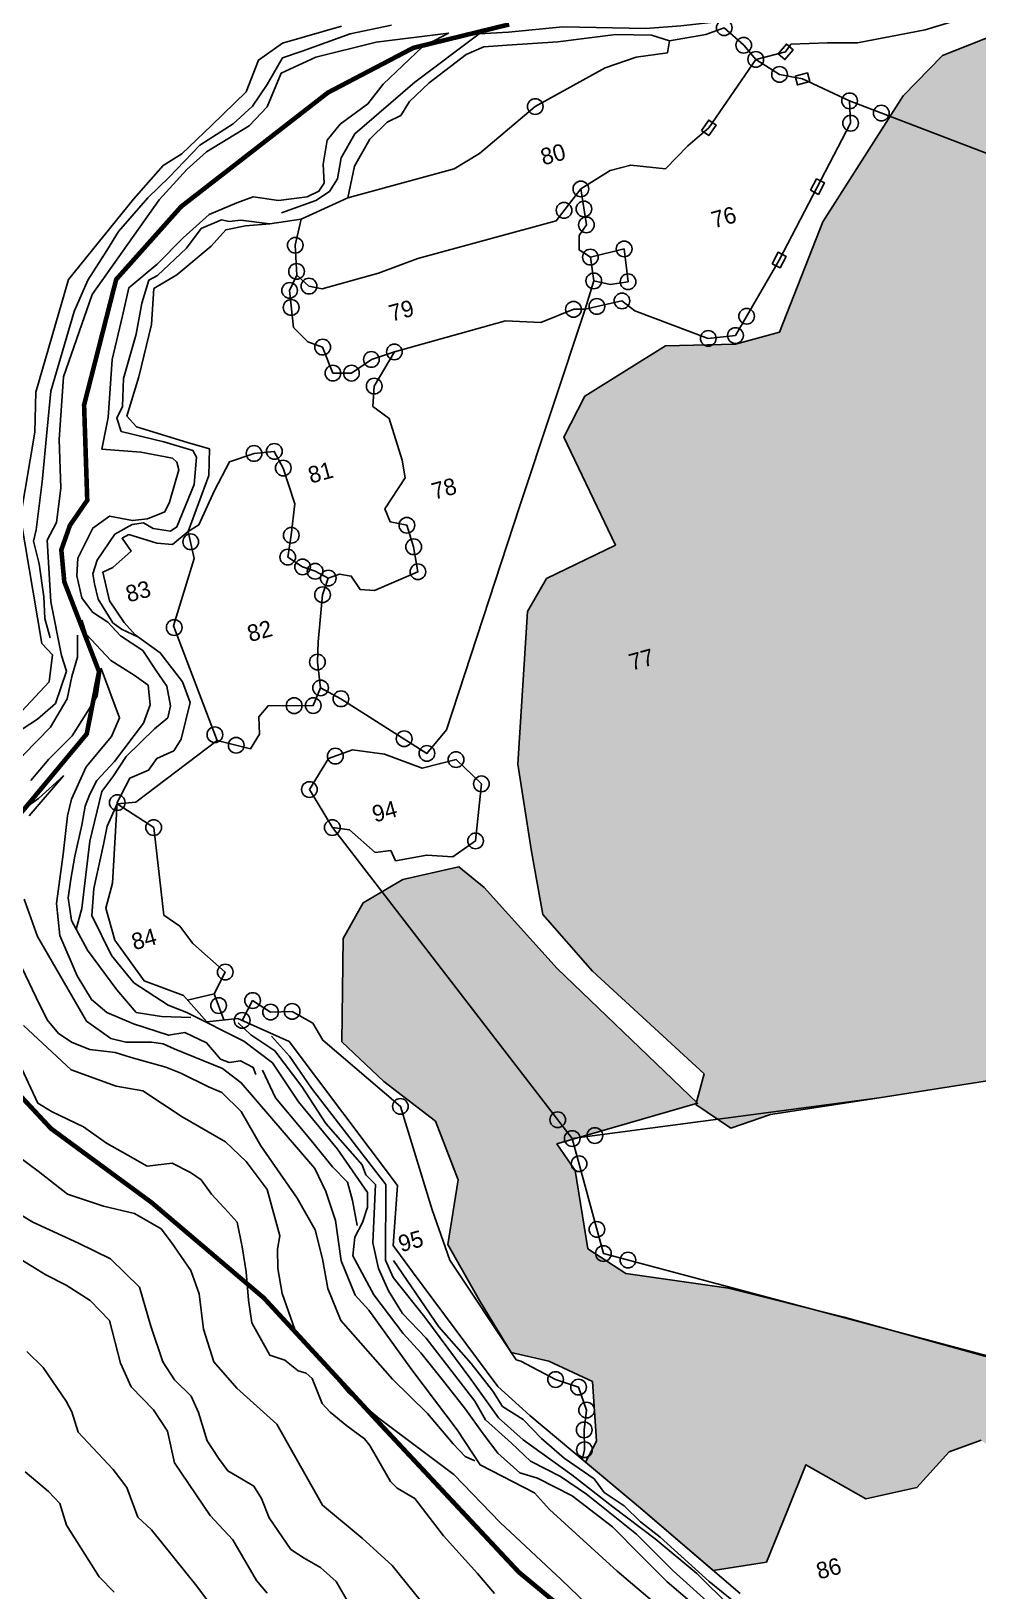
# Model space of a CAD drawing. Header units: metres. Extents: x 349190 to 354644, y 1756648 to 1760820.
# Drawn here: x 349593 to 350148, y 1757202 to 1758117 of the extents above; entities that cross this region are included whole.
import ezdxf

# ---------------------------------------------------------------- set-up
doc = ezdxf.new("R2010")
doc.units = ezdxf.units.M
doc.header["$MEASUREMENT"] = 0
doc.linetypes.add('DASHDOT', pattern=[1, 0.5, -0.25, 0, -0.25])
for name, color, linetype in [('LINE_WATER', 4, 'Continuous'), ('POLY_HATCH', 12, 'Continuous'), ('POLY_PARCEL', 6, 'Continuous'), ('POLY_WATER', 4, 'Continuous'), ('SYM_STONE', 1, 'Continuous'), ('TEXT_PARCEL', 7, 'Continuous'), ('V_BOUND_STREAM_LINE', 7, 'DASHDOT')]:
    doc.layers.add(name, color=color, linetype=linetype)
doc.styles.add('TEXT_MAP', font='KRDEV050.TTF')
pattern_1 = [(15.36646, (349550.971, 1755955.7), (7.088451, 12.460942), [10.13709, -10.13709]), (105.36646, (349560.746, 1755958.386), (-12.460942, 7.088451), [10.13709, -10.13709])]

# ---------------------------------------------------------------- blocks, each defined once
blk = doc.blocks.new('STONE')
blk.add_circle((0, 0), 0.851)
blk = doc.blocks.new('STONESQUARE')
blk.add_lwpolyline([(-0.7, 0.48), (0.7, 0.48), (0.7, -0.48), (-0.7, -0.48)], close=True)

msp = doc.modelspace()

# ---------------------------------------------------------------- hatches: boundary and pattern name
at = {"layer": 'POLY_HATCH'}
h = msp.add_hatch(dxfattribs=at)
h.set_pattern_fill('ZIGZAG', color=256, scale=81.096727, angle=15.36646, style=0)
h.set_pattern_definition(pattern_1)
h.paths.add_polyline_path([(351263.33, 1759011.51), (351300.23, 1759057.25), (351353.42, 1759099.12), (351321.43, 1759164.03), (351342.66, 1759197.12), (351366.61, 1759246.1), (351338.02, 1759280.24), (351344.83, 1759289.12), (351379.66, 1759307.66), (351379.93, 1759307.73), (351446.47, 1759382.2), (351511.06, 1759459.91), (351560.43, 1759528.74), (351583.8, 1759530.94), (351597.71, 1759536.83), (351633.2, 1759552.79), (351712.41, 1759584.9), (351821.66, 1759644.65), (351838.69, 1759646.74), (351883.08, 1759654.81), (351908.9, 1759664.49), (351936.05, 1759658.24), (351955.23, 1759673.14), (351965.87, 1759678.25), (352018.15, 1759707.2), (352055.94, 1759739.4), (352073.92, 1759793.56), (352095.31, 1759810.37), (352131.82, 1759806.87), (352202.35, 1759834.32), (352263.13, 1759907.08), (352299.32, 1759934.8), (352357.25, 1759908.33), (352414.72, 1759873.54), (352459.46, 1759749.01), (352425.26, 1759663.2), (352405.55, 1759622.21), (352399.12, 1759610.39), (352392.47, 1759595.54), (352374.45, 1759587.65), (352331.37, 1759569.93), (352305.42, 1759555.66), (352260.04, 1759531.01), (352226.36, 1759528.05), (352206.49, 1759522.66), (352188.96, 1759514.48), (352145.07, 1759493.6), (352134.23, 1759485.58), (352087.76, 1759478.69), (352034.94, 1759473.42), (352003.97, 1759458.12), (351988.3, 1759450.87), (351974.19, 1759444.05), (351958.26, 1759439.25), (351883.86, 1759431.41), (351866.76, 1759426.29), (351804.52, 1759385.77), (351781.99, 1759372.86), (351771.05, 1759365.23), (351761.25, 1759354.97), (351731.75, 1759315.36), (351739.46, 1759275.06), (351737.56, 1759263.61), (351735.71, 1759219.95), (351746.27, 1759180.01), (351754.8, 1759159.67), (351790.02, 1759130.07), (351759.15, 1759086.3), (351745.45, 1759065.73), (351671.56, 1759031.56), (351660.48, 1759024.03), (351637.71, 1759004.33), (351631.61, 1758995.93), (351621.04, 1758976.23), (351612, 1758958.62), (351603.44, 1758945.35), (351596.92, 1758933.89), (351580.55, 1758904.31), (351567.32, 1758880.51), (351555.25, 1758861.66), (351573.29, 1758796.04), (351585.1, 1758751.45), (351590.24, 1758737.32), (351581.69, 1758724.05), (351574.63, 1758714.55), (351565.69, 1758675.12), (351557.09, 1758646.72), (351487.27, 1758608.9), (351434.25, 1758578.37), (351386.6, 1758571.15), (351375.93, 1758568.64), (351359.07, 1758570.31), (351304.14, 1758553.37), (351277.9, 1758547.84), (351261.87, 1758545.34), (351245.02, 1758542.39), (351226.82, 1758533.6), (351198, 1758516.02), (351188.05, 1758507.83), (351182.5, 1758488.24), (351170.47, 1758416.01), (351149.31, 1758399.76), (351153.64, 1758387.58), (351136.85, 1758376.47), (351104.9, 1758356.23), (351099.58, 1758350.74), (351082.24, 1758325.85), (351076.04, 1758312.83), (351060.01, 1758300.06), (351019.94, 1758289.05), (351009.46, 1758268.52), (350989.14, 1758224.91), (350983.61, 1758208.81), (350970.51, 1758191.28), (350904.49, 1758270.84), (350852.05, 1758282.94), (350820.38, 1758289.48), (350803.32, 1758288.77), (350788.9, 1758288.12), (350752.16, 1758272.06), (350742.69, 1758265.48), (350662.99, 1758227.01), (350650.05, 1758217.74), (350613.83, 1758192.54), (350568.48, 1758159.53), (350509.24, 1758143.25), (350493.53, 1758137.61), (350511.39, 1758130.59), (350608.07, 1758078.28), (350625.33, 1758067.53), (350612.85, 1758062.73), (350596.16, 1758054.46), (350498.8, 1758027.18), (350381.4, 1757990.64), (350369.11, 1757989.37), (350361.43, 1757996.2), (350346.74, 1758005.07), (350298.5, 1758029.17), (350289.75, 1758034.13), (350276.15, 1758041.44), (350255.42, 1758021.01), (350243.45, 1758010.88), (350253.15, 1757996.71), (350265.42, 1757982.72), (350289.62, 1757948.33), (350298.9, 1757932.16), (350303.64, 1757918.73), (350302.46, 1757905.78), (350295.3, 1757895.39), (350263.54, 1757861.41), (350249.89, 1757843.97), (350246.19, 1757822.66), (350243.91, 1757771.52), (350252.65, 1757766.55), (350279.49, 1757761.23), (350285.48, 1757747.45), (350345.74, 1757707.47), (350341.78, 1757654.98), (350343.17, 1757632.15), (350326.17, 1757605.71), (350262.6, 1757518), (350220.91, 1757511.51), (350090.34, 1757490.96), (350026.61, 1757481.36), (350003.34, 1757473.32), (349982.79, 1757487.18), (349987.6, 1757505.22), (349922.24, 1757565.31), (349893.08, 1757598.6), (349886.36, 1757635.61), (349878.31, 1757686.92), (349883.95, 1757776.52), (349895.24, 1757795.77), (349935.63, 1757815.5), (349905.27, 1757878.81), (349917.66, 1757902.93), (349964.9, 1757932.32), (350006.13, 1757933.29), (350031.85, 1757940.36), (350057.26, 1758005.18), (350104.48, 1758079.14), (350127.4, 1758102.7), (350184.31, 1758125.25), (350221.72, 1758133.81), (350268.65, 1758132.89), (350294.27, 1758132.21), (350308.89, 1758129.33), (350333.6, 1758083.46), (350353.87, 1758079.05), (350416.72, 1758089.42), (350445.43, 1758098.17), (350425.55, 1758145.37), (350430.61, 1758180.43), (350460.55, 1758197.29), (350481.34, 1758270), (350505.12, 1758299.85), (350536.29, 1758280.79), (350582.98, 1758299.66), (350619.54, 1758336.47), (350663.89, 1758351.25), (350725.4, 1758386.53), (350796.66, 1758391.44), (350859.34, 1758406.84), (350890.27, 1758451.6), (350898.17, 1758495.21), (350948.5, 1758557.39), (350994.71, 1758596.85), (351012.63, 1758635.44), (351110.29, 1758674.86), (351144.5, 1758673.04), (351218.62, 1758721.03), (351289.38, 1758721.49), (351315.86, 1758757.25), (351363.83, 1758790.29), (351302.04, 1758892.44), (351327.06, 1758930.4), (351311.23, 1758948.21), (351257.03, 1758922.09), (351237.11, 1758944.24), (351244.55, 1758966.9), (351250.21, 1758978.46), (351254.87, 1758991.51)])
h = msp.add_hatch(dxfattribs=at)
h.set_pattern_fill('ZIGZAG', color=256, scale=81.096727, angle=15.36646, style=0)
h.set_pattern_definition(pattern_1)
h.paths.add_polyline_path([(351422.4, 1758013.67), (351394.45, 1758001.42), (351359.39, 1757984.14), (351334.42, 1757969.12), (351328.39, 1757961.35), (351316.3, 1757936.62), (351258.26, 1757900.79), (351233.98, 1757892.59), (351193.81, 1757874.34), (351147.41, 1757846.29), (351104.8, 1757824.9), (351064.86, 1757806.79), (351057.28, 1757800.49), (351005.09, 1757741.28), (350988.59, 1757721.52), (350980.36, 1757724.48), (350970.07, 1757727.04), (350935.33, 1757717.23), (350862.38, 1757664.26), (350842.08, 1757650.9), (350833.61, 1757622.84), (350821.18, 1757577.28), (350802.32, 1757553.66), (350799.61, 1757525.96), (350790.44, 1757513.13), (350771.93, 1757502.49), (350760.75, 1757479.6), (350743.89, 1757445.64), (350742.82, 1757443.76), (350724.64, 1757434.8), (350688.6, 1757427.27), (350676.13, 1757420.67), (350663.46, 1757406.09), (350635.75, 1757400.06), (350602.47, 1757385.37), (350576.71, 1757375.11), (350564.29, 1757333.65), (350555.29, 1757293.41), (350538.93, 1757277.82), (350522.03, 1757270), (350504.37, 1757270.7), (350476.37, 1757277.27), (350467.47, 1757300.99), (350444.12, 1757290.61), (350432.24, 1757250.08), (350403.32, 1757239.76), (350375.17, 1757242.51), (350323.03, 1757224.22), (350298.99, 1757227.92), (350290.44, 1757244.59), (350264.93, 1757247.89), (350235.79, 1757247.02), (350234.88, 1757270.55), (350222.64, 1757286.21), (350201.09, 1757286.63), (350162.23, 1757280.71), (350150.13, 1757290.07), (350131.35, 1757283.32), (350112.51, 1757262.29), (350082.58, 1757255.65), (350047.4, 1757275.69), (350036.5, 1757248.91), (350024.19, 1757218.57), (349992.96, 1757213.68), (349950.21, 1757250.14), (349918.02, 1757277.14), (349924.53, 1757289.49), (349922.05, 1757324.49), (349896.52, 1757336.5), (349874.5, 1757341.54), (349855.78, 1757372.08), (349837.2, 1757405.03), (349843.38, 1757442.91), (349829.97, 1757477.28), (349799.72, 1757500.68), (349775.05, 1757524.02), (349775.89, 1757584.51), (349787.57, 1757605.57), (349810.84, 1757619.1), (349843.72, 1757626.55), (349858.62, 1757614.48), (349901.41, 1757566.89), (349983.84, 1757487.92), (349901.31, 1757464.05), (349911.98, 1757448.37), (349919.41, 1757402.53), (349941.65, 1757388.04), (350002.03, 1757379.44), (350069.73, 1757362.27), (350209.4, 1757323.55), (350245.41, 1757315.1), (350323.3, 1757323.25), (350444.61, 1757338.75), (350468.61, 1757343.49), (350489.54, 1757404.8), (350497.88, 1757420.86), (350512.76, 1757428.01), (350691.89, 1757484.53), (350714.54, 1757491.27), (350767.45, 1757579.2), (350791.62, 1757618.16), (350825.79, 1757679.54), (350836.36, 1757681.93), (350848.41, 1757707.81), (350862.08, 1757715.65), (350943.97, 1757763.13), (350963.59, 1757777.18), (351010.55, 1757818.1), (351041.44, 1757849.29), (351053.68, 1757862.33), (351076.52, 1757881.35), (351187.68, 1757973.79), (351238.68, 1758016.72), (351255.31, 1758018.7), (351280.08, 1758028.5), (351301.4, 1758056.3), (351326.9, 1758054.34), (351357.39, 1758079.67), (351367.01, 1758057.38), (351382.97, 1758053.79), (351418.96, 1758068.17), (351431.37, 1758072.08), (351437.73, 1758054.38), (351440.47, 1758031.7)])
h = msp.add_hatch(dxfattribs=at)
h.set_pattern_fill('ZIGZAG', color=256, scale=81.096727, angle=15.36646, style=0)
h.set_pattern_definition(pattern_1)
edge = h.paths.add_edge_path()
edge.add_line((350849.74, 1757355.14), (350758.88, 1757301.93))
edge.add_line((350758.88, 1757301.93), (350747.14, 1757298.2))
edge.add_line((350747.14, 1757298.2), (350731.45, 1757258.72))
edge.add_line((350731.45, 1757258.72), (350729.53, 1757243.44))
edge.add_line((350729.53, 1757243.44), (350705.61, 1757225.71))
edge.add_line((350705.61, 1757225.71), (350642.89, 1757186.59))
edge.add_line((350642.89, 1757186.59), (350625.07, 1757174.82))
edge.add_line((350625.07, 1757174.82), (350635.91, 1757122.15))
edge.add_line((350635.91, 1757122.15), (350640.36, 1757112.21))
edge.add_line((350640.36, 1757112.21), (350619.28, 1757066.94))
edge.add_line((350619.28, 1757066.94), (350605.25, 1757069.53))
edge.add_line((350605.25, 1757069.53), (350514.58, 1757078.94))
edge.add_line((350514.58, 1757078.94), (350426.42, 1757045.26))
edge.add_line((350426.42, 1757045.26), (350339.8, 1756996.14))
edge.add_line((350339.8, 1756996.14), (350306.06, 1756990.73))
edge.add_line((350306.06, 1756990.73), (350254.33, 1756980.37))
edge.add_line((350254.33, 1756980.37), (350239.86, 1756975.7))
edge.add_line((350239.86, 1756975.7), (350218.42, 1756950.24))
edge.add_line((350218.42, 1756950.24), (350170.12, 1756886.76))
edge.add_line((350170.12, 1756886.76), (350149.46, 1756861.87))
edge.add_line((350149.46, 1756861.87), (350093.91, 1756840.44))
edge.add_line((350093.91, 1756840.44), (350081.56, 1756835.68))
edge.add_line((350081.56, 1756835.68), (350064.39, 1756858.08))
edge.add_line((350064.39, 1756858.08), (350053.97, 1756898.01))
edge.add_line((350053.97, 1756898.01), (350055.13, 1756925.77))
edge.add_line((350055.13, 1756925.77), (350057.1, 1756940.58))
edge.add_line((350057.1, 1756940.58), (350084.1, 1756968.3))
edge.add_line((350084.1, 1756968.3), (350099.86, 1756992.93))
edge.add_line((350099.86, 1756992.93), (350082.69, 1757013.88))
edge.add_line((350082.69, 1757013.88), (350094.1, 1757054.33))
edge.add_line((350094.1, 1757054.33), (350152.15, 1757073.03))
edge.add_line((350152.15, 1757073.03), (350181.1, 1757099.64))
edge.add_line((350181.1, 1757099.64), (350225.72, 1757093.25))
edge.add_line((350225.72, 1757093.25), (350275.42, 1757072.34))
edge.add_line((350275.42, 1757072.34), (350326.41, 1757062.06))
edge.add_line((350326.41, 1757062.06), (350325.98, 1757097.61))
edge.add_line((350325.98, 1757097.61), (350351.25, 1757133.64))
edge.add_line((350351.25, 1757133.64), (350403.27, 1757118.3))
edge.add_line((350403.27, 1757118.3), (350418.14, 1757114.16))
edge.add_line((350418.14, 1757114.16), (350441.01, 1757136.91))
edge.add_line((350441.01, 1757136.91), (350484.21, 1757113.66))
edge.add_line((350484.21, 1757113.66), (350548.9, 1757112.23))
edge.add_line((350548.9, 1757112.23), (350572.28, 1757107.13))
edge.add_line((350572.28, 1757107.13), (350596.62, 1757109.91))
edge.add_line((350596.62, 1757109.91), (350599.92, 1757139.9))
edge.add_line((350599.92, 1757139.9), (350577.49, 1757187.51))
edge.add_line((350577.49, 1757187.51), (350576.56, 1757214.63))
edge.add_line((350576.56, 1757214.63), (350580.62, 1757233.85))
edge.add_line((350580.62, 1757233.85), (350614.77, 1757263.54))
edge.add_line((350614.77, 1757263.54), (350646.91, 1757240.55))
edge.add_line((350646.91, 1757240.55), (350640.83, 1757270.7))
edge.add_line((350640.83, 1757270.7), (350647.24, 1757299.35))
edge.add_line((350647.24, 1757299.35), (350680.27, 1757305.13))
edge.add_line((350680.27, 1757305.13), (350698.7, 1757286.05))
edge.add_line((350698.7, 1757286.05), (350686.07, 1757338.01))
edge.add_line((350686.07, 1757338.01), (350701.69, 1757356.4))
edge.add_line((350701.69, 1757356.4), (350729.13, 1757355.96))
edge.add_line((350729.13, 1757355.96), (350754.99, 1757365.81))
edge.add_line((350754.99, 1757365.81), (350759.15, 1757347.37))
edge.add_line((350759.15, 1757347.37), (350838.23, 1757401.97))
edge.add_line((350838.23, 1757401.97), (350885.31, 1757462.82))
edge.add_line((350885.31, 1757462.82), (350889.49, 1757563.2))
edge.add_line((350889.49, 1757563.2), (350893.33, 1757645.81))
edge.add_line((350893.33, 1757645.81), (351026.96, 1757733.85))
edge.add_line((351026.96, 1757733.85), (351064, 1757758.81))
edge.add_line((351064, 1757758.81), (351069.81, 1757765.5))
edge.add_line((351069.81, 1757765.5), (351080.16, 1757772.42))
edge.add_line((351080.16, 1757772.42), (351086.97, 1757777.35))
edge.add_line((351086.97, 1757777.35), (351104.21, 1757790.76))
edge.add_line((351104.21, 1757790.76), (351131.14, 1757811.11))
edge.add_line((351131.14, 1757811.11), (351140.88, 1757818.37))
edge.add_line((351140.88, 1757818.37), (351153.31, 1757823.31))
edge.add_line((351153.31, 1757823.31), (351201.08, 1757853.77))
edge.add_line((351201.08, 1757853.77), (351224.93, 1757865.43))
edge.add_line((351224.93, 1757865.43), (351261.9, 1757877.62))
edge.add_line((351261.9, 1757877.62), (351280.69, 1757888.05))
edge.add_line((351280.69, 1757888.05), (351299.36, 1757896.24))
edge.add_line((351299.36, 1757896.24), (351333.25, 1757923.39))
edge.add_line((351333.25, 1757923.39), (351381.36, 1757954.45))
edge.add_line((351381.36, 1757954.45), (351426.29, 1757984.13))
edge.add_line((351426.29, 1757984.13), (351442.46, 1757992.14))
edge.add_line((351442.46, 1757992.14), (351476.01, 1758006.66))
edge.add_line((351476.01, 1758006.66), (351489.98, 1758017.13))
edge.add_line((351489.98, 1758017.13), (351503.15, 1758036.04))
edge.add_line((351503.15, 1758036.04), (351516.73, 1758046.64))
edge.add_line((351516.73, 1758046.64), (351520.67, 1758034.45))
edge.add_line((351520.67, 1758034.45), (351523.2, 1758025.26))
edge.add_line((351523.2, 1758025.26), (351499.18, 1757996.71))
edge.add_line((351499.18, 1757996.71), (351431.9, 1757965.6))
edge.add_line((351431.9, 1757965.6), (351414.69, 1757948.25))
edge.add_line((351414.69, 1757948.25), (351354.06, 1757903.92))
edge.add_line((351354.06, 1757903.92), (351272.36, 1757857.32))
edge.add_line((351272.36, 1757857.32), (351224.91, 1757808.06))
edge.add_line((351224.91, 1757808.06), (351181.85, 1757768.8))
edge.add_line((351181.85, 1757768.8), (351158.55, 1757748.42))
edge.add_line((351158.55, 1757748.42), (351125.71, 1757711.96))
edge.add_line((351125.71, 1757711.96), (351110.96, 1757693.64))
edge.add_line((351110.96, 1757693.64), (351115.23, 1757676.41))
edge.add_line((351115.23, 1757676.41), (351101.8, 1757671.33))
edge.add_line((351101.8, 1757671.33), (351082.39, 1757669.65))
edge.add_line((351082.39, 1757669.65), (350990.55, 1757657.47))
edge.add_line((350990.55, 1757657.47), (350987.12, 1757641.38))
edge.add_line((350987.12, 1757641.38), (350990.28, 1757631.8))
edge.add_line((350990.28, 1757631.8), (350989.18, 1757573))
edge.add_line((350989.18, 1757573), (350992.38, 1757551.56))
edge.add_line((350992.38, 1757551.56), (350967.82, 1757422.07))
edge.add_line((350967.82, 1757422.07), (350966.34, 1757406.51))
edge.add_line((350966.34, 1757406.51), (350948.67, 1757403.74))

# ---------------------------------------------------------------- linework, layer by layer
at = {"layer": 'LINE_WATER'}
for points in [[(350179.48, 1758182.64), (350133.34, 1758209.5), (350123.15, 1758219.07), (350113.87, 1758222.01), (350108.21, 1758223.43), (350100.78, 1758217.96), (350070.31, 1758194.72), (350033.68, 1758170.46), (350018.96, 1758155.65), (350010.89, 1758137.72), (349996.7, 1758122.8), (349973.99, 1758120.25), (349953.34, 1758118.7), (349904.83, 1758119.63), (349872.91, 1758116.58), (349855.6, 1758115.54), (349817.84, 1758087.07), (349782.67, 1758056.87), (349774.63, 1758042.76), (349772.51, 1758030.49), (349767.91, 1758023.05), (349759.78, 1758017.61), (349739.74, 1758010.5)], [(349554.1, 1757685.63), (349596.58, 1757713.33), (349607.06, 1757722.57), (349613.57, 1757741.37), (349610.51, 1757750.73), (349604.33, 1757782.07), (349602.13, 1757818.39), (349607.58, 1757828.63), (349610.3, 1757848.81), (349609.24, 1757877.49), (349611.81, 1757914.15), (349628.67, 1757962.51), (349667.89, 1758017.99), (349684.06, 1758035.83), (349695.76, 1758046.33), (349720.78, 1758061.47), (349731.33, 1758072.62), (349739.52, 1758092.37), (349759.78, 1758101.82), (349795.3, 1758110.61), (349837.61, 1758115.92), (349822.46, 1758107.94), (349799.3, 1758086.03), (349790.35, 1758074.34), (349774.13, 1758062.59), (349766.5, 1758053.2), (349764.09, 1758038.94), (349764.69, 1758027.93), (349761.61, 1758023.2), (349754.75, 1758019.85), (349737.85, 1758017.64), (349723.13, 1758019.91), (349713.43, 1758016.27), (349697.32, 1758009.41), (349681.94, 1757995.69), (349666.71, 1757980.33), (349650.08, 1757966.52), (349646.36, 1757949.96), (349640.24, 1757924.47), (349637.95, 1757890.31), (349634.28, 1757871.82), (349657.16, 1757870.05), (349675.67, 1757866.39), (349678.23, 1757864.18), (349679.47, 1757859.66), (349673.99, 1757840.67), (349671.16, 1757835.03), (349661.14, 1757830.82), (349652.17, 1757829.81), (349638.8, 1757832.45), (349629.07, 1757825.41), (349620.12, 1757807.7), (349619.56, 1757797.34), (349622.58, 1757784.57), (349628.81, 1757776.08), (349637.7, 1757770.26), (349645.28, 1757762.14), (349658.33, 1757753.58), (349665.88, 1757742.05), (349672.35, 1757732.65), (349674.55, 1757721.11), (349673.02, 1757714.09), (349665.1, 1757707.54), (349648.63, 1757691.36), (349640.72, 1757679.46), (349634.31, 1757670.9), (349627.25, 1757641.75), (349622.59, 1757602.09), (349619.11, 1757589.96), (349625.88, 1757577.73), (349643.03, 1757554.42), (349654.49, 1757541.05), (349669.21, 1757538.78), (349686.4, 1757538.16)], [(349804.17, 1758120.56), (349780, 1758115.59), (349751.83, 1758105.34), (349740.36, 1758101.35), (349731.22, 1758085.86), (349722.61, 1758073.03), (349711.34, 1758062.67), (349691.74, 1758050.17), (349673.86, 1758031.44), (349661.32, 1758019.2), (349644.14, 1757999.42), (349637.15, 1757988.29), (349626, 1757970.99), (349618.1, 1757952.5), (349604.35, 1757905.78), (349602.12, 1757883.41), (349599.31, 1757852.5), (349595.75, 1757824.32), (349594.18, 1757817.75), (349597.43, 1757804.42), (349600.22, 1757785.1), (349600.82, 1757772.28), (349603.92, 1757761)], [(349732.92, 1758003.97), (349715.79, 1758006.19), (349708.89, 1758005.44), (349704.53, 1758006.3), (349692.64, 1758001.2), (349683.91, 1757989.64), (349666.97, 1757973.77), (349661.78, 1757970.97), (349657.83, 1757957.35), (349654.33, 1757939.21), (349647.06, 1757913.17), (349646.31, 1757896.7), (349643.15, 1757889.88), (349645.54, 1757882.13), (349670.6, 1757875.97), (349687.75, 1757871.06), (349689.78, 1757867.04), (349688.43, 1757851.1), (349678.34, 1757826.11), (349674.65, 1757823.72), (349664.38, 1757825.25), (349658.67, 1757828.49), (349652.05, 1757827.59), (349641.95, 1757821.84), (349631.59, 1757806.67), (349628.99, 1757798.62), (349629.93, 1757792.7), (349632.18, 1757783.7), (349640.8, 1757769.81), (349645.71, 1757766.12), (349655.78, 1757761.4)], [(349622.45, 1757771.46), (349625.22, 1757763.07), (349639.49, 1757747.77), (349653.3, 1757739.21), (349661.36, 1757733.18), (349662.7, 1757721.65), (349658.77, 1757710.96), (349641.62, 1757688.39), (349631.38, 1757677.34), (349627.17, 1757669.32), (349624.55, 1757662.19), (349622.56, 1757651.12), (349618.41, 1757632.82), (349616.15, 1757619.38), (349614.58, 1757608.43), (349616.39, 1757595.19), (349619.11, 1757589.96)], [(349620, 1757762.5), (349620.07, 1757749.64), (349616.74, 1757738.33), (349613.91, 1757725.17), (349604.1, 1757708.61), (349588.25, 1757692.37), (349570.72, 1757678.64), (349558, 1757672.67), (349544.31, 1757668.41), (349532.28, 1757667.09), (349520.16, 1757675.14), (349512.29, 1757682.98), (349483.89, 1757703.4), (349458.17, 1757723.08), (349431.52, 1757747.94)], [(349592.68, 1757677.32), (349603.24, 1757689.79), (349616.85, 1757703.6), (349631.52, 1757726.86), (349633.93, 1757743.08), (349644.67, 1757714), (349639.89, 1757703.07), (349625.09, 1757685.27), (349616.53, 1757666.44), (349614.18, 1757656.64), (349611.57, 1757634.12), (349607.63, 1757605.12), (349609.56, 1757586.42), (349619.75, 1757562.68), (349628.26, 1757548.77), (349637.22, 1757541.16), (349652.8, 1757534.46), (349673.41, 1757527.76), (349683.01, 1757529.49), (349695.69, 1757523.36), (349703.84, 1757513.7), (349708.91, 1757511.89), (349715.53, 1757512.79), (349723.01, 1757508.9), (349724.61, 1757504.76)], [(349591.68, 1757656.64), (349611.81, 1757680.02), (349597.12, 1757666.83), (349579.52, 1757654.21)], [(349643.3, 1757663.58), (349637.39, 1757650.4), (349635.28, 1757639.75), (349629.56, 1757613.91), (349628.43, 1757598.04), (349639.89, 1757574.65), (349653.01, 1757558.57), (349673.23, 1757545.53), (349684.04, 1757541.18), (349717.53, 1757524.3), (349734.32, 1757511.52), (349749.73, 1757488.75), (349772.6, 1757460.95), (349790.11, 1757435.55), (349790.2, 1757426.88), (349787.2, 1757417.82), (349782.68, 1757409.25), (349781.54, 1757398.41), (349793.84, 1757375.46), (349811.08, 1757352.74), (349821.51, 1757341.42), (349835.52, 1757323.76), (349847.56, 1757308.3), (349858.04, 1757293.94), (349866.66, 1757282.58), (349879.46, 1757270.99), (349889.92, 1757267.92), (349910.19, 1757257.47), (349933.96, 1757239.28), (349950.08, 1757222.83), (349965.87, 1757207.03), (349988.6, 1757187.64)], [(349970.06, 1757184.89), (349936.63, 1757213.23), (349896.91, 1757249.46), (349888.17, 1757259.19), (349856.2, 1757275.58), (349842.76, 1757296.15), (349816.13, 1757331.39), (349790.84, 1757366.37), (349782.92, 1757375.18), (349774.64, 1757395.33), (349771.3, 1757419.13), (349765.68, 1757436.15), (349759.27, 1757449.49), (349716.11, 1757499.88), (349705.1, 1757508.3), (349676.77, 1757519.74), (349670.17, 1757522.78), (349663.5, 1757523.69), (349648.4, 1757523.66), (349639.57, 1757525.81), (349625.3, 1757536.08), (349596.51, 1757585.84), (349588.63, 1757607.74)], [(349587.37, 1757567.46), (349595.65, 1757549.93), (349602.21, 1757536.87), (349608.89, 1757528.8), (349616.78, 1757523.54), (349627.3, 1757519.5), (349642.17, 1757517.65), (349651.4, 1757514.74), (349671.81, 1757508.96), (349680.7, 1757505.46), (349696.76, 1757497.49), (349704.6, 1757494.2), (349716.1, 1757483), (349727.58, 1757462.86), (349748.92, 1757432.08), (349759.42, 1757413.67), (349763.64, 1757396.51), (349766.94, 1757379.1), (349774.56, 1757360.39), (349804.85, 1757325.89), (349825.25, 1757305.75), (349840.39, 1757287.98), (349847.4, 1757280.5), (349853.02, 1757278.08)], [(349933.58, 1757179.72), (349903.95, 1757208.22), (349867.95, 1757241.9), (349840.81, 1757269.9), (349797.05, 1757302.94), (349779.09, 1757317.81), (349747.52, 1757355.18), (349740.11, 1757376.3), (349737.57, 1757390.95), (349737.42, 1757402.3), (349738.75, 1757410.09), (349731.28, 1757437.26), (349718.85, 1757453.65), (349706.76, 1757465.18), (349681.39, 1757480), (349658.29, 1757495.25), (349642.7, 1757497.9), (349616.29, 1757507.48), (349588.34, 1757533.47)], [(349714.22, 1757535.15), (349721.67, 1757528.04), (349735.71, 1757518.63), (349751.51, 1757497.79), (349765.72, 1757476.07), (349787.06, 1757451.73), (349789.12, 1757445.88), (349794.83, 1757440.13), (349793.26, 1757405.97), (349796.5, 1757390.84), (349802.37, 1757377.8), (349810.61, 1757364.5), (349824.65, 1757350.06), (349853.14, 1757313.03), (349859.44, 1757302.12), (349874.65, 1757288.44), (349885.82, 1757277.78), (349903.38, 1757268.88), (349918.62, 1757258.42), (349947.97, 1757234.9), (349969.53, 1757213.55), (349995.13, 1757190.38)], [(350003.38, 1757192.19), (349983.33, 1757211.85), (349958.97, 1757232.16), (349934.12, 1757250.96), (349910.02, 1757269.84), (349881.48, 1757290.38), (349866.93, 1757303.32), (349850.67, 1757325.85), (349823.69, 1757362.38), (349805.29, 1757385.53), (349800.66, 1757395.7), (349800.81, 1757440.14), (349757.32, 1757496.64), (349744.35, 1757515.51), (349733.79, 1757527.25)], [(349584.52, 1757513.92), (349596.75, 1757487.84), (349605.05, 1757482.76), (349623.55, 1757474.05), (349636.91, 1757464.54), (349649.45, 1757457.4), (349660.91, 1757450.89), (349675.61, 1757452.63), (349686.28, 1757447.29), (349692.52, 1757443.02), (349698.53, 1757434.55), (349708.35, 1757423.92), (349713.66, 1757418.01), (349716.68, 1757403.67), (349718.92, 1757388.89), (349720.27, 1757372.24)], [(349728.52, 1757507.2), (349736.17, 1757491), (349756.28, 1757467.02), (349769.52, 1757450.52), (349778.4, 1757441.52), (349781.33, 1757430.88), (349784.02, 1757416.06)], [(349825.91, 1757190.08), (349804.57, 1757216.59), (349786.96, 1757232.61), (349763.64, 1757251.97), (349736.92, 1757299.57), (349713.56, 1757320.6), (349699.95, 1757336.03), (349693.83, 1757355.21), (349691.47, 1757376.11), (349686.47, 1757389.65), (349675.13, 1757406.12), (349669.06, 1757414.25), (349653.4, 1757423.15), (349635.16, 1757427.51), (349614.07, 1757434.49), (349596.98, 1757447.97), (349572.44, 1757465.93)], [(349514.79, 1757448.94), (349521.4, 1757436.04), (349530.21, 1757425.69), (349540.52, 1757419.15), (349573.48, 1757407.77), (349586.12, 1757396.56), (349601.49, 1757387.16), (349613.39, 1757381.06), (349627.35, 1757372.12), (349638.69, 1757360.33), (349645.15, 1757335.27), (349651.54, 1757321.47), (349664.61, 1757308.02), (349672.77, 1757295.36), (349676.99, 1757276.93), (349697.92, 1757245.87), (349711.21, 1757231.64), (349725.01, 1757207.75), (349731.36, 1757200.39)], [(349578.89, 1757427.12), (349593.75, 1757418), (349620.54, 1757405.77), (349639.42, 1757396.63), (349656.35, 1757379.99), (349663.05, 1757357.13), (349670.12, 1757336.07), (349676.84, 1757325.57), (349686.73, 1757315.94), (349691.04, 1757306.47), (349696.09, 1757289.68), (349702.7, 1757279.57), (349708.16, 1757272.13), (349717.25, 1757266.96), (349723.41, 1757263.12), (349727.97, 1757255.85), (349732.44, 1757244.57), (349745.23, 1757225.94), (349753.03, 1757220.84), (349762.62, 1757215.39), (349771.68, 1757207.23), (349778.94, 1757194.74)], [(349805.33, 1757395.6), (349832.04, 1757356.71), (349850.88, 1757335.14), (349863.58, 1757318.94), (349869.25, 1757309.97), (349881.42, 1757302.33), (349892.28, 1757291.13), (349905.51, 1757279.66), (349923.18, 1757267.37), (349929.04, 1757259.37), (349940.79, 1757251.61), (349950.22, 1757242.3), (349961.89, 1757233.15), (349990.55, 1757207.16), (350019.53, 1757183.76)], [(349720.27, 1757372.24), (349722.2, 1757359.01), (349732.78, 1757340.07), (349741.66, 1757337.13), (349749.44, 1757330.86), (349754.19, 1757329.48), (349757.72, 1757326.42), (349763.56, 1757311.66), (349768.32, 1757306.59), (349777.94, 1757298.47), (349788.42, 1757290.93), (349791.5, 1757287.07), (349803.71, 1757265.89), (349807.52, 1757262.06), (349817.97, 1757255.85), (349834.76, 1757233.91), (349854.62, 1757211.81), (349864.57, 1757200.08)], [(349714.56, 1757171.35), (349690.05, 1757204.42), (349663.47, 1757237.58), (349655.4, 1757244.93), (349648.92, 1757262.31), (349640.9, 1757272.89), (349620.36, 1757294.93), (349616.7, 1757306.7), (349613.26, 1757312.99), (349599.75, 1757332.71), (349590.21, 1757342.28)], [(349589.24, 1757271.55), (349603.06, 1757260.02), (349609.7, 1757252.9), (349613.58, 1757240.34), (349632.63, 1757210.03), (349641.51, 1757200.97)]]:
    msp.add_lwpolyline(points, dxfattribs=at)
at = {"layer": 'POLY_HATCH'}
for points in [[(350220.91, 1757511.51), (350090.34, 1757490.96), (350026.61, 1757481.36), (350003.34, 1757473.32), (349982.79, 1757487.18), (349987.6, 1757505.22), (349922.24, 1757565.31), (349893.08, 1757598.6), (349886.36, 1757635.61), (349878.31, 1757686.92), (349883.95, 1757776.52), (349895.24, 1757795.77), (349935.63, 1757815.5), (349905.27, 1757878.81), (349917.66, 1757902.93), (349964.9, 1757932.32), (350006.13, 1757933.29), (350031.85, 1757940.36), (350057.26, 1758005.18), (350104.48, 1758079.14), (350127.4, 1758102.7), (350184.31, 1758125.25)], [(350150.13, 1757290.07), (350131.35, 1757283.32), (350112.51, 1757262.29), (350082.58, 1757255.65), (350047.4, 1757275.69), (350036.5, 1757248.91), (350024.19, 1757218.57), (349992.96, 1757213.68), (349950.21, 1757250.14), (349918.02, 1757277.14), (349924.53, 1757289.49), (349922.05, 1757324.49), (349896.52, 1757336.5), (349874.5, 1757341.54), (349855.78, 1757372.08), (349837.2, 1757405.03), (349843.38, 1757442.91), (349829.97, 1757477.28), (349799.72, 1757500.68), (349775.05, 1757524.02), (349775.89, 1757584.51), (349787.57, 1757605.57), (349810.84, 1757619.1), (349843.72, 1757626.55), (349858.62, 1757614.48), (349901.41, 1757566.89), (349983.84, 1757487.92), (349901.31, 1757464.05), (349911.98, 1757448.37), (349911.98, 1757448.37), (349919.41, 1757402.53), (349919.41, 1757402.53), (349941.65, 1757388.04), (350002.03, 1757379.44), (350069.73, 1757362.27), (350209.4, 1757323.55)]]:
    msp.add_lwpolyline(points, dxfattribs=at)
at = {"layer": 'POLY_PARCEL'}
for points in [[(350017.96, 1758100.52), (350035.44, 1758104.92), (350038.59, 1758109.44), (350060.02, 1758110.21), (350077.59, 1758110.28), (350117.3, 1758117.89), (350161.33, 1758131.09), (350192.91, 1758141.6), (350287.92, 1758138.25), (350303.05, 1758155.23)], [(350017.96, 1758100.52), (350010.85, 1758108.82), (349999.43, 1758119.09)], [(349967.23, 1758111.48), (349966.15, 1758104.38), (349966.15, 1758104.38), (349947.79, 1758101.83), (349929.58, 1758095.46), (349888.57, 1758072.85), (349855.76, 1758045.29), (349855.76, 1758045.29), (349841, 1758036.32), (349778.62, 1758019.33)], [(350017.96, 1758100.52), (350017.96, 1758100.52), (349990.34, 1758060.35), (349978.14, 1758049.76), (349965.06, 1758036.3), (349965.06, 1758036.3), (349944.56, 1758038.51), (349932.54, 1758035.38), (349915.31, 1758024.48)], [(350073.01, 1758076.18), (350045.3, 1758089.07), (350031.87, 1758091.68), (350017.96, 1758100.52)], [(350006.04, 1757938.46), (350006.04, 1757938.46), (350031.62, 1757982.75), (350031.62, 1757982.75), (350031.62, 1757982.75), (350073.59, 1758063.06), (350073.01, 1758076.18)], [(350243.45, 1758010.88), (350222.9, 1758014.34), (350206.36, 1758025.12), (350206.36, 1758025.12), (350073.01, 1758076.18), (350073.01, 1758076.18), (350073.01, 1758076.18)], [(349748.59, 1757973.9), (349755.81, 1757967.43), (349763.47, 1757965.92), (349796.62, 1757975.03), (349819.59, 1757983.75), (349900.92, 1758005.73), (349900.92, 1758005.73), (349900.92, 1758005.73), (349915.31, 1758024.48)], [(349915.31, 1758024.48), (349918.54, 1758003.41), (349918.54, 1758003.41), (349914.39, 1757997.14), (349914.3, 1757988.67), (349920.9, 1757984.45)], [(349748.59, 1757973.9), (349747.76, 1757991.44), (349751.21, 1758006.75)], [(349922.92, 1757970.52), (349932.58, 1757968.35), (349943, 1757970), (349940.72, 1757989.29), (349920.9, 1757984.45)], [(349920.9, 1757984.45), (349922.92, 1757970.52)], [(349805.9, 1757928.82), (349792.41, 1757924.39), (349780.72, 1757916.36), (349769.84, 1757916.38), (349763.83, 1757931.63), (349755.14, 1757934.67), (349746.75, 1757943.22), (349746.75, 1757943.22), (349744.42, 1757964.91), (349748.59, 1757973.9)], [(349922.92, 1757970.52), (349917.9, 1757953.99)], [(349917.9, 1757953.99), (349939.44, 1757958.77), (349947.06, 1757953.02), (349990.07, 1757936.79), (350006.04, 1757938.46)], [(349762.61, 1757731.64), (349774.57, 1757725.24), (349824.99, 1757693.22), (349824.99, 1757693.22), (349836.58, 1757707.03), (349836.58, 1757707.03), (349879.3, 1757837.94), (349917.9, 1757953.99)], [(349917.9, 1757953.99), (349911.13, 1757953.83), (349891.86, 1757946.19), (349891.86, 1757946.19), (349871.04, 1757947.09), (349805.9, 1757928.82)], [(349805.9, 1757928.82), (349794.06, 1757908.75), (349793.26, 1757896.8), (349802.85, 1757889.75), (349810.57, 1757865.37), (349812.23, 1757854.86), (349800.35, 1757836.82), (349803.51, 1757829.02), (349813.23, 1757827.1), (349817.22, 1757814.44), (349819.7, 1757799.83), (349794.17, 1757788.73), (349785.79, 1757789.49), (349780.6, 1757797.24), (349773.65, 1757798.39), (349767.14, 1757796.09)], [(349740.7, 1757860.69), (349735.47, 1757870.47), (349723.56, 1757869.23), (349709.1, 1757864.24), (349700.41, 1757847.58), (349691.13, 1757827.26)], [(349767.14, 1757796.09), (349759.4, 1757800.08), (349752.06, 1757802.65), (349743.33, 1757808.4), (349745.43, 1757821.21), (349747.51, 1757839.63), (349740.7, 1757860.69)], [(349684.88, 1757823.35), (349688.43, 1757807.59), (349676.33, 1757768.07), (349701.88, 1757700.78)], [(349684.88, 1757823.35), (349691.13, 1757827.26)], [(349762.61, 1757731.64), (349760.75, 1757746.83), (349761.14, 1757758.74), (349763.75, 1757786.31), (349767.14, 1757796.09)], [(349701.88, 1757700.78), (349721.4, 1757695.85), (349726.7, 1757704.44), (349726.47, 1757714.57), (349731.81, 1757721.14), (349758.31, 1757721.28), (349762.61, 1757731.64)], [(349643.3, 1757663.58), (349654.26, 1757664.55), (349654.26, 1757664.55), (349701.88, 1757700.78)], [(349769.51, 1757649.68), (349756.04, 1757672.01), (349767.35, 1757690.17), (349781.43, 1757695.26), (349800.07, 1757692.66), (349822.26, 1757684.52), (349842.06, 1757689.55), (349856.97, 1757675.34), (349853.54, 1757641.86), (349853.54, 1757641.86), (349840.23, 1757632.5), (349840.23, 1757632.5), (349824.86, 1757633.57), (349824.86, 1757633.57), (349806.64, 1757630.19), (349803.74, 1757636.31), (349794.72, 1757635.05), (349779.64, 1757648.4), (349769.51, 1757649.68), (349769.51, 1757649.68), (349910.24, 1757467.17)], [(349700.2, 1757552.17), (349706.71, 1757564.87), (349687.75, 1757581.7), (349687.75, 1757581.7), (349680.09, 1757591.73), (349670.65, 1757598.21), (349670.65, 1757598.21), (349664.68, 1757649.68), (349643.3, 1757663.58)], [(349910.24, 1757467.17), (350090.34, 1757490.96), (350220.91, 1757511.51), (350262.6, 1757518), (350326.17, 1757605.71), (350343.17, 1757632.15)], [(349684.51, 1757548.44), (349700.2, 1757552.17), (349705.93, 1757536.8)], [(349916, 1757278.84), (349917.43, 1757284.51), (349917.28, 1757296.19), (349918.69, 1757307.79), (349913.96, 1757321.27), (349900.49, 1757325.73), (349880.18, 1757336.46), (349877.42, 1757337.23), (349838.35, 1757395.81), (349828.12, 1757425.41), (349809.42, 1757486.02), (349763.86, 1757524.81), (349758.02, 1757534.93), (349745.92, 1757541.8), (349733.28, 1757541.39), (349722.74, 1757548.17), (349716.6, 1757536.5)], [(349910.24, 1757467.17), (349928.59, 1757399.69)], [(350245.41, 1757315.1), (350245.41, 1757315.1), (349928.59, 1757399.69)]]:
    msp.add_lwpolyline(points, dxfattribs=at)
at = {"layer": 'POLY_WATER'}
for points in [[(349386.32, 1757798.17), (349461.76, 1757742.64), (349528.31, 1757692.93), (349545.37, 1757694.3), (349569.01, 1757704.94), (349587.06, 1757717.78), (349603.46, 1757735.13), (349605.33, 1757750.98), (349598.98, 1757757.75), (349586.51, 1757831.83), (349594.86, 1757881.76), (349595.49, 1757905.15), (349614.65, 1757971.35), (349652.75, 1758018.55), (349670.16, 1758038.26), (349681.17, 1758045.01), (349698.55, 1758061.81), (349718.87, 1758081.49), (349726.21, 1758100.09), (349740.29, 1758110), (349774.92, 1758119.93)], [(349999.43, 1758119.09), (349988.65, 1758115.13), (349967.23, 1758111.48), (349956.79, 1758114.78), (349935.93, 1758115.2), (349901.8, 1758110.86), (349872.08, 1758108.85), (349858.33, 1758107.87), (349848.01, 1758103.35), (349826.23, 1758086.72), (349814.68, 1758075.71), (349809.62, 1758067.6), (349801.71, 1758063.75), (349791.58, 1758053.68), (349782.5, 1758037.75), (349778.62, 1758019.33), (349751.21, 1758006.75), (349732.92, 1758003.97), (349718.65, 1758002.84), (349706.93, 1758000.5), (349698.36, 1757990.86), (349678.29, 1757974.15), (349664.84, 1757965.97), (349663.35, 1757944.85), (349656.05, 1757914.29), (349648.98, 1757891.07), (349654.63, 1757884.78), (349684.61, 1757875.66), (349697.42, 1757871.9), (349697.11, 1757856.39), (349684.88, 1757823.35), (349675.74, 1757815.8), (349666.55, 1757816.63), (349650.04, 1757821.61), (349646.15, 1757819.43), (349651.57, 1757811.96), (349640.78, 1757802.27), (349634.81, 1757799.51), (349638.86, 1757782.71), (349647.42, 1757769.94), (349653.88, 1757762.76), (349668.54, 1757752.23), (349681.58, 1757735.29), (349686.06, 1757723.08), (349680.78, 1757701.47), (349676.48, 1757694.69), (349666.48, 1757690.26), (349661.66, 1757683.34), (349650.62, 1757678.63), (349643.34, 1757664.31), (349640.62, 1757617.09), (349636.69, 1757602.34), (349641.84, 1757583.6), (349659.04, 1757559.77), (349682.19, 1757551.02), (349695.92, 1757535.75), (349714.07, 1757537.64), (349744.15, 1757524.07), (349807.72, 1757439.64), (349805.11, 1757404.33), (349816.61, 1757389.02), (349866.55, 1757321.55), (349885.36, 1757304.55), (349950.21, 1757250.14), (350008.79, 1757200.17)]]:
    msp.add_lwpolyline(points, dxfattribs=at)
at = {"layer": 'V_BOUND_STREAM_LINE', "ltscale": 10, "const_width": 2.7}
msp.add_lwpolyline([(349978.63, 1757130.11), (349878.88, 1757212.72), (349798.62, 1757298.49), (349729.2, 1757373.71), (349663.54, 1757429.54), (349604.42, 1757473.02), (349553.12, 1757528.08), (349523.61, 1757588.64), (349574.57, 1757643.51), (349625.39, 1757704.63), (349632.64, 1757741.2), (349612.25, 1757793.9), (349610.49, 1757812.66), (349615.58, 1757827.09), (349625.71, 1757841.76), (349623.86, 1757897.69), (349642.69, 1757971.37), (349680.79, 1758014.11), (349767, 1758081.07), (349817, 1758107.27), (349873.26, 1758121.04)], dxfattribs=at)

# ---------------------------------------------------------------- block references
at = {"layer": 'SYM_STONE'}
for name, p, xscale, yscale, zscale, rotation in [('STONE', (349999.43, 1758119.09), 5.406448492920397, 5.406448492920397, 5.406448492920397, 15.36646372397121), ('STONE', (350010.85, 1758108.82), 5.406448492920397, 5.406448492920397, 5.406448492920397, 15.36646372397121), ('STONE', (350017.96, 1758100.52), 5.406448492920397, 5.406448492920397, 5.406448492920397, 15.36646372397121), ('STONESQUARE', (350035.44, 1758104.92), 5.406448492920398, 5.406448492920398, 5.406448492920398, 50.03909653643343), ('STONE', (350031.87, 1758091.68), 5.406448492920397, 5.406448492920397, 5.406448492920397, 15.36646372397121), ('STONESQUARE', (350045.3, 1758089.07), 5.406448492920397, 5.406448492920397, 5.406448492920397, 15.36646372397121), ('STONE', (349888.57, 1758072.85), 5.406448492920397, 5.406448492920397, 5.406448492920397, 15.36646372397121), ('STONE', (350073.01, 1758076.18), 5.406448492920397, 5.406448492920397, 5.406448492920397, 15.36646372397121), ('STONE', (350073.59, 1758063.06), 5.406448492920397, 5.406448492920397, 5.406448492920397, 15.36646372397121), ('STONE', (350091.6, 1758068.99), 5.406448492920397, 5.406448492920397, 5.406448492920397, 15.36646372397121), ('STONESQUARE', (349990.34, 1758060.35), 5.406448492920398, 5.406448492920398, 5.406448492920398, 55.4844822526352), ('STONE', (349915.31, 1758024.48), 5.406448492920397, 5.406448492920397, 5.406448492920397, 15.36646372397121), ('STONESQUARE', (350054.16, 1758025.84), 5.406448492920397, 5.406448492920397, 5.406448492920397, 62.4105834331875), ('STONE', (349905.44, 1758011.93), 5.406448492920397, 5.406448492920397, 5.406448492920397, 15.36646372397121), ('STONE', (349917.11, 1758012.75), 5.406448492920397, 5.406448492920397, 5.406448492920397, 15.36646372397121), ('STONE', (349918.54, 1758003.41), 5.406448492920397, 5.406448492920397, 5.406448492920397, 15.36646372397121), ('STONE', (349747.76, 1757991.44), 5.406448492920397, 5.406448492920397, 5.406448492920397, 15.36646372397121), ('STONE', (349940.72, 1757989.29), 5.406448492920397, 5.406448492920397, 5.406448492920397, 15.36646372397121), ('STONE', (349920.9, 1757984.45), 5.406448492920397, 5.406448492920397, 5.406448492920397, 15.36646372397121), ('STONESQUARE', (350031.62, 1757982.75), 5.406448492920397, 5.406448492920397, 5.406448492920397, 62.41058343318724), ('STONE', (349748.49, 1757976.09), 5.406448492920397, 5.406448492920397, 5.406448492920397, 15.36646372397121), ('STONE', (349922.92, 1757970.52), 5.406448492920397, 5.406448492920397, 5.406448492920397, 15.36646372397121), ('STONE', (349943, 1757970), 5.406448492920397, 5.406448492920397, 5.406448492920397, 15.36646372397121), ('STONE', (349744.42, 1757964.91), 5.406448492920397, 5.406448492920397, 5.406448492920397, 15.36646372397121), ('STONE', (349755.81, 1757967.43), 5.406448492920397, 5.406448492920397, 5.406448492920397, 15.36646372397121), ('STONE', (349745.35, 1757954.91), 5.406448492920397, 5.406448492920397, 5.406448492920397, 15.36646372397121), ('STONE', (349910.99, 1757953.83), 5.406448492920397, 5.406448492920397, 5.406448492920397, 15.36646372397121), ('STONE', (349924.71, 1757955.5), 5.406448492920397, 5.406448492920397, 5.406448492920397, 15.36646372397121), ('STONE', (349939.44, 1757958.77), 5.406448492920397, 5.406448492920397, 5.406448492920397, 15.36646372397121), ('STONE', (350012.57, 1757949.76), 5.406448492920397, 5.406448492920397, 5.406448492920397, 15.36646372397121), ('STONE', (349990.07, 1757936.79), 5.406448492920397, 5.406448492920397, 5.406448492920397, 15.36646372397121), ('STONE', (350006.04, 1757938.46), 5.406448492920397, 5.406448492920397, 5.406448492920397, 15.36646372397121), ('STONE', (349763.83, 1757931.63), 5.406448492920397, 5.406448492920397, 5.406448492920397, 15.36646372397121), ('STONE', (349792.41, 1757924.39), 5.406448492920397, 5.406448492920397, 5.406448492920397, 15.36646372397121), ('STONE', (349805.9, 1757928.82), 5.406448492920397, 5.406448492920397, 5.406448492920397, 15.36646372397121), ('STONE', (349769.84, 1757916.38), 5.406448492920397, 5.406448492920397, 5.406448492920397, 15.36646372397121), ('STONE', (349780.72, 1757916.36), 5.406448492920397, 5.406448492920397, 5.406448492920397, 15.36646372397121), ('STONE', (349794.06, 1757908.75), 5.406448492920397, 5.406448492920397, 5.406448492920397, 15.36646372397121), ('STONE', (349723.56, 1757869.23), 5.406448492920397, 5.406448492920397, 5.406448492920397, 15.36646372397121), ('STONE', (349735.47, 1757870.47), 5.406448492920397, 5.406448492920397, 5.406448492920397, 15.36646372397121), ('STONE', (349740.7, 1757860.69), 5.406448492920397, 5.406448492920397, 5.406448492920397, 15.36646372397121), ('STONE', (349813.23, 1757827.1), 5.406448492920397, 5.406448492920397, 5.406448492920397, 15.36646372397121), ('STONE', (349686.4, 1757817.38), 5.406448492920397, 5.406448492920397, 5.406448492920397, 15.36646372397121), ('STONE', (349745.43, 1757821.21), 5.406448492920397, 5.406448492920397, 5.406448492920397, 15.36646372397121), ('STONE', (349817.22, 1757814.44), 5.406448492920397, 5.406448492920397, 5.406448492920397, 15.36646372397121), ('STONE', (349743.33, 1757808.4), 5.406448492920397, 5.406448492920397, 5.406448492920397, 15.36646372397121), ('STONE', (349752.06, 1757802.65), 5.406448492920397, 5.406448492920397, 5.406448492920397, 15.36646372397121), ('STONE', (349759.4, 1757800.08), 5.406448492920397, 5.406448492920397, 5.406448492920397, 15.36646372397121), ('STONE', (349767.14, 1757796.09), 5.406448492920397, 5.406448492920397, 5.406448492920397, 15.36646372397121), ('STONE', (349819.7, 1757799.83), 5.406448492920397, 5.406448492920397, 5.406448492920397, 15.36646372397121), ('STONE', (349763.75, 1757786.31), 5.406448492920397, 5.406448492920397, 5.406448492920397, 15.36646372397121), ('STONE', (349676.72, 1757767.08), 5.406448492920397, 5.406448492920397, 5.406448492920397, 15.36646372397121), ('STONE', (349760.75, 1757746.83), 5.406448492920397, 5.406448492920397, 5.406448492920397, 15.36646372397121), ('STONE', (349762.61, 1757731.64), 5.406448492920397, 5.406448492920397, 5.406448492920397, 15.36646372397121), ('STONE', (349774.57, 1757725.24), 5.406448492920397, 5.406448492920397, 5.406448492920397, 15.36646372397121), ('STONE', (349747.11, 1757721.22), 5.406448492920397, 5.406448492920397, 5.406448492920397, 15.36646372397121), ('STONE', (349758.31, 1757721.28), 5.406448492920397, 5.406448492920397, 5.406448492920397, 15.36646372397121), ('STONE', (349700.59, 1757704.17), 5.406448492920397, 5.406448492920397, 5.406448492920397, 15.36646372397121), ('STONE', (349713.1, 1757697.95), 5.406448492920397, 5.406448492920397, 5.406448492920397, 15.36646372397121), ('STONE', (349811.65, 1757701.79), 5.406448492920397, 5.406448492920397, 5.406448492920397, 15.36646372397121), ('STONE', (349771.27, 1757691.59), 5.406448492920397, 5.406448492920397, 5.406448492920397, 15.36646372397121), ('STONE', (349824.99, 1757693.22), 5.406448492920397, 5.406448492920397, 5.406448492920397, 15.36646372397121), ('STONE', (349842.06, 1757689.55), 5.406448492920397, 5.406448492920397, 5.406448492920397, 15.36646372397121), ('STONE', (349756.04, 1757672.01), 5.406448492920397, 5.406448492920397, 5.406448492920397, 15.36646372397121), ('STONE', (349856.97, 1757675.34), 5.406448492920397, 5.406448492920397, 5.406448492920397, 15.36646372397121), ('STONE', (349643.34, 1757664.31), 5.406448492920397, 5.406448492920397, 5.406448492920397, 15.36646372397121), ('STONE', (349664.68, 1757649.68), 5.406448492920397, 5.406448492920397, 5.406448492920397, 15.36646372397121), ('STONE', (349769.51, 1757649.68), 5.406448492920397, 5.406448492920397, 5.406448492920397, 15.36646372397121), ('STONE', (349853.54, 1757641.86), 5.406448492920397, 5.406448492920397, 5.406448492920397, 15.36646372397121), ('STONE', (349706.71, 1757564.87), 5.406448492920397, 5.406448492920397, 5.406448492920397, 15.36646372397121), ('STONE', (349702.78, 1757545.24), 5.406448492920397, 5.406448492920397, 5.406448492920397, 15.36646372397121), ('STONE', (349722.74, 1757548.17), 5.406448492920397, 5.406448492920397, 5.406448492920397, 15.36646372397121), ('STONE', (349733.28, 1757541.39), 5.406448492920397, 5.406448492920397, 5.406448492920397, 15.36646372397121), ('STONE', (349745.92, 1757541.8), 5.406448492920397, 5.406448492920397, 5.406448492920397, 15.36646372397121), ('STONE', (349716.6, 1757536.5), 5.406448492920397, 5.406448492920397, 5.406448492920397, 15.36646372397121), ('STONE', (349809.42, 1757486.02), 5.406448492920397, 5.406448492920397, 5.406448492920397, 15.36646372397121), ('STONE', (349901.73, 1757478.21), 5.406448492920397, 5.406448492920397, 5.406448492920397, 15.36646372397121), ('STONE', (349910.24, 1757467.17), 5.406448492920397, 5.406448492920397, 5.406448492920397, 15.36646372397121), ('STONE', (349923.52, 1757468.93), 5.406448492920397, 5.406448492920397, 5.406448492920397, 15.36646372397121), ('STONE', (349914.27, 1757452.36), 5.406448492920397, 5.406448492920397, 5.406448492920397, 15.36646372397121), ('STONE', (349924.75, 1757413.84), 5.406448492920397, 5.406448492920397, 5.406448492920397, 15.36646372397121), ('STONE', (349928.59, 1757399.69), 5.406448492920397, 5.406448492920397, 5.406448492920397, 15.36646372397121), ('STONE', (349942.96, 1757395.85), 5.406448492920397, 5.406448492920397, 5.406448492920397, 15.36646372397121), ('STONE', (349900.49, 1757325.73), 5.406448492920397, 5.406448492920397, 5.406448492920397, 15.36646372397121), ('STONE', (349913.96, 1757321.27), 5.406448492920397, 5.406448492920397, 5.406448492920397, 15.36646372397121), ('STONE', (349918.69, 1757307.79), 5.406448492920397, 5.406448492920397, 5.406448492920397, 15.36646372397121), ('STONE', (349917.28, 1757296.19), 5.406448492920397, 5.406448492920397, 5.406448492920397, 15.36646372397121), ('STONE', (349917.43, 1757284.51), 5.406448492920397, 5.406448492920397, 5.406448492920397, 15.36646372397121)]:
    msp.add_blockref(name, p, dxfattribs=dict(at, xscale=xscale, yscale=yscale, zscale=zscale, rotation=rotation))

# ---------------------------------------------------------------- texts
at = {"layer": 'TEXT_PARCEL', "style": 'TEXT_MAP'}
for s, p in [('80', (349893.27, 1758038.24)), ('76', (349993.46, 1758001.31)), ('79', (349804.3, 1757946.51)), ('81', (349756.9, 1757851.5)), ('78', (349829.33, 1757842.04)), ('83', (349649.88, 1757781.72)), ('82', (349721.2, 1757758.49)), ('77', (349945.12, 1757741.72)), ('94', (349794.41, 1757652.59)), ('84', (349653.29, 1757577.62)), ('95', (349809.8, 1757400.4)), ('86', (350055.03, 1757208.32))]:
    msp.add_text(s, height=9.732, rotation=15.36646, dxfattribs=at).set_placement(p)

doc.saveas('drawing.dxf')
